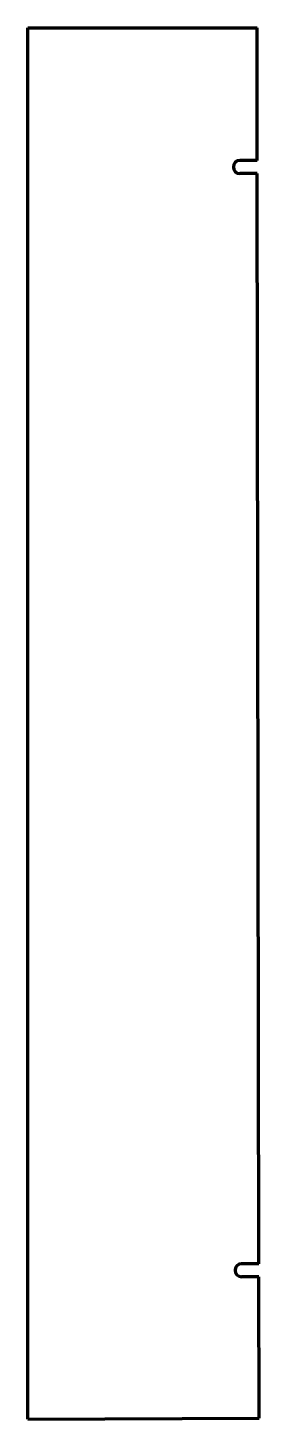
# Model space of a CAD drawing. Header units: inches. Extents: x 0 to 13.3, y 0 to 80.
import ezdxf

# ---------------------------------------------------------------- set-up
doc = ezdxf.new("R2010")
doc.units = ezdxf.units.IN
doc.header["$MEASUREMENT"] = 0
doc.layers.get('0').update_dxf_attribs({"linetype": 'CONTINUOUS'})

msp = doc.modelspace()

# ---------------------------------------------------------------- linework, layer by layer
at = {"color": 7, "lineweight": 90}
for p, q in [((0, 0), (0, 80)), ((0, 80), (13.188, 80)), ((13.199, 72.375), (13.188, 80)), ((13.199, 72.375), (12.199, 72.373)), ((13.201, 71.625), (12.201, 71.623)), ((13.299, 8.937), (13.201, 71.625)), ((13.299, 8.937), (12.299, 8.936)), ((13.3, 8.188), (12.3, 8.186)), ((13.312, 0.062), (13.3, 8.188)), ((0, 0), (13.312, 0.062))]:
    msp.add_line(p, q, dxfattribs=at)
for centre in [(12.2, 71.998), (12.299, 8.561)]:
    msp.add_arc(centre, 0.375, 90.08959, 270.08959, dxfattribs=at)

doc.saveas('drawing.dxf')
